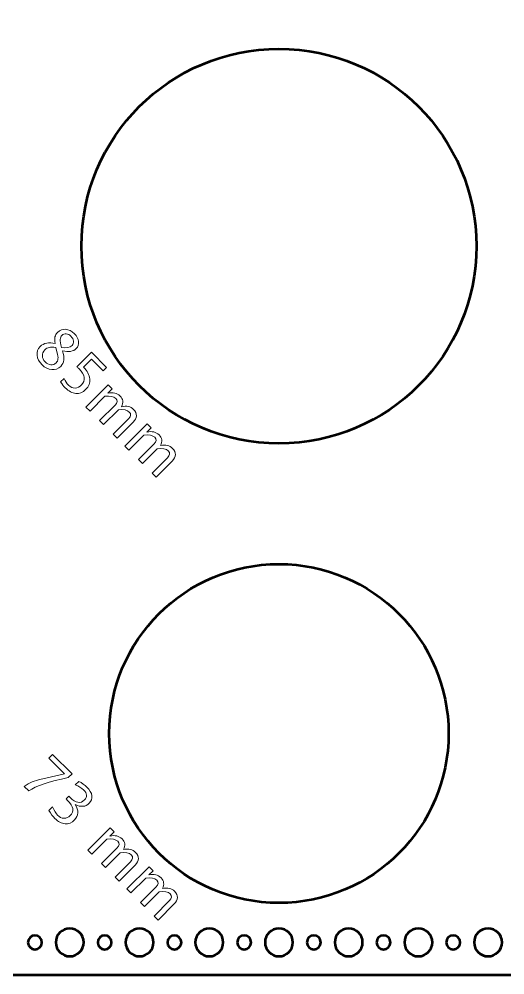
# Model space of a CAD drawing. Header units: centimetres. Extents: x -17.2 to 17.2, y -17.9 to 17.9.
# Drawn here: x -5.59 to 4.86, y -17.95 to 2.64 of the extents above; entities that cross this region are included whole.
import ezdxf

# ---------------------------------------------------------------- set-up
doc = ezdxf.new("R2010")
doc.units = ezdxf.units.CM
doc.header["$MEASUREMENT"] = 0
doc.layers.add('Layer 1', color=7, linetype='Continuous')

msp = doc.modelspace()

# ---------------------------------------------------------------- linework, layer by layer
at = {"layer": 'Layer 1', "lineweight": 53}
for centre, major_axis in [((0, -2.25), (0, 4.25)), ((0, -12.75), (0, 3.65))]:
    msp.add_ellipse(centre, major_axis=major_axis, ratio=1, dxfattribs=at)
for points, knots in [([(-17.2, -17.45), (-17.2, -17.45), (-17.2, 17.45), (-17.2, 17.45), (-17.2, 17.45), (-17.2, 17.72614), (-16.97614, 17.95), (-16.7, 17.95), (-16.7, 17.95), (-16.7, 17.95), (16.7, 17.95), (16.7, 17.95), (16.7, 17.95), (16.97614, 17.95), (17.2, 17.72614), (17.2, 17.45), (17.2, 17.45), (17.2, 17.45), (17.2, -17.45), (17.2, -17.45), (17.2, -17.45), (17.2, -17.72614), (16.97614, -17.95), (16.7, -17.95), (16.7, -17.95), (16.7, -17.95), (-16.7, -17.95), (-16.7, -17.95), (-16.7, -17.95), (-16.97614, -17.95), (-17.2, -17.72614), (-17.2, -17.45)], [0, 0, 0, 0, 0.11111111, 0.11111111, 0.11111111, 0.11111111, 0.22222222, 0.22222222, 0.22222222, 0.22222222, 0.33333333, 0.33333333, 0.33333333, 0.33333333, 0.44444444, 0.44444444, 0.44444444, 0.44444444, 0.55555556, 0.55555556, 0.55555556, 0.55555556, 0.66666667, 0.66666667, 0.66666667, 0.66666667, 0.77777778, 0.77777778, 0.77777778, 0.77777778, 1, 1, 1, 1]), ([(-4.8, -17.25), (-4.8, -17.08431), (-4.66569, -16.95), (-4.5, -16.95), (-4.5, -16.95), (-4.33431, -16.95), (-4.2, -17.08431), (-4.2, -17.25), (-4.2, -17.25), (-4.2, -17.41569), (-4.33431, -17.55), (-4.5, -17.55), (-4.5, -17.55), (-4.66569, -17.55), (-4.8, -17.41569), (-4.8, -17.25)], [0, 0, 0, 0, 0.2, 0.2, 0.2, 0.2, 0.4, 0.4, 0.4, 0.4, 0.6, 0.6, 0.6, 0.6, 1, 1, 1, 1]), ([(-3.3, -17.25), (-3.3, -17.08431), (-3.16569, -16.95), (-3, -16.95), (-3, -16.95), (-2.83431, -16.95), (-2.7, -17.08431), (-2.7, -17.25), (-2.7, -17.25), (-2.7, -17.41569), (-2.83431, -17.55), (-3, -17.55), (-3, -17.55), (-3.16569, -17.55), (-3.3, -17.41569), (-3.3, -17.25)], [0, 0, 0, 0, 0.2, 0.2, 0.2, 0.2, 0.4, 0.4, 0.4, 0.4, 0.6, 0.6, 0.6, 0.6, 1, 1, 1, 1]), ([(-1.8, -17.25), (-1.8, -17.08431), (-1.66569, -16.95), (-1.5, -16.95), (-1.5, -16.95), (-1.33431, -16.95), (-1.2, -17.08431), (-1.2, -17.25), (-1.2, -17.25), (-1.2, -17.41569), (-1.33431, -17.55), (-1.5, -17.55), (-1.5, -17.55), (-1.66569, -17.55), (-1.8, -17.41569), (-1.8, -17.25)], [0, 0, 0, 0, 0.2, 0.2, 0.2, 0.2, 0.4, 0.4, 0.4, 0.4, 0.6, 0.6, 0.6, 0.6, 1, 1, 1, 1]), ([(-0.3, -17.25), (-0.3, -17.08431), (-0.16569, -16.95), (0, -16.95), (0, -16.95), (0.16569, -16.95), (0.3, -17.08431), (0.3, -17.25), (0.3, -17.25), (0.3, -17.41569), (0.16569, -17.55), (0, -17.55), (0, -17.55), (-0.16569, -17.55), (-0.3, -17.41569), (-0.3, -17.25)], [0, 0, 0, 0, 0.2, 0.2, 0.2, 0.2, 0.4, 0.4, 0.4, 0.4, 0.6, 0.6, 0.6, 0.6, 1, 1, 1, 1]), ([(1.2, -17.25), (1.2, -17.08431), (1.33431, -16.95), (1.5, -16.95), (1.5, -16.95), (1.66569, -16.95), (1.8, -17.08431), (1.8, -17.25), (1.8, -17.25), (1.8, -17.41569), (1.66569, -17.55), (1.5, -17.55), (1.5, -17.55), (1.33431, -17.55), (1.2, -17.41569), (1.2, -17.25)], [0, 0, 0, 0, 0.2, 0.2, 0.2, 0.2, 0.4, 0.4, 0.4, 0.4, 0.6, 0.6, 0.6, 0.6, 1, 1, 1, 1]), ([(2.7, -17.25), (2.7, -17.08431), (2.83431, -16.95), (3, -16.95), (3, -16.95), (3.16569, -16.95), (3.3, -17.08431), (3.3, -17.25), (3.3, -17.25), (3.3, -17.41569), (3.16569, -17.55), (3, -17.55), (3, -17.55), (2.83431, -17.55), (2.7, -17.41569), (2.7, -17.25)], [0, 0, 0, 0, 0.2, 0.2, 0.2, 0.2, 0.4, 0.4, 0.4, 0.4, 0.6, 0.6, 0.6, 0.6, 1, 1, 1, 1]), ([(4.2, -17.25), (4.2, -17.08431), (4.33431, -16.95), (4.5, -16.95), (4.5, -16.95), (4.66569, -16.95), (4.8, -17.08431), (4.8, -17.25), (4.8, -17.25), (4.8, -17.41569), (4.66569, -17.55), (4.5, -17.55), (4.5, -17.55), (4.33431, -17.55), (4.2, -17.41569), (4.2, -17.25)], [0, 0, 0, 0, 0.2, 0.2, 0.2, 0.2, 0.4, 0.4, 0.4, 0.4, 0.6, 0.6, 0.6, 0.6, 1, 1, 1, 1]), ([(-5.4, -17.25), (-5.4, -17.16716), (-5.33284, -17.1), (-5.25, -17.1), (-5.25, -17.1), (-5.16716, -17.1), (-5.1, -17.16716), (-5.1, -17.25), (-5.1, -17.25), (-5.1, -17.33284), (-5.16716, -17.4), (-5.25, -17.4), (-5.25, -17.4), (-5.33284, -17.4), (-5.4, -17.33284), (-5.4, -17.25)], [0, 0, 0, 0, 0.2, 0.2, 0.2, 0.2, 0.4, 0.4, 0.4, 0.4, 0.6, 0.6, 0.6, 0.6, 1, 1, 1, 1]), ([(-3.9, -17.25), (-3.9, -17.16716), (-3.83284, -17.1), (-3.75, -17.1), (-3.75, -17.1), (-3.66716, -17.1), (-3.6, -17.16716), (-3.6, -17.25), (-3.6, -17.25), (-3.6, -17.33284), (-3.66716, -17.4), (-3.75, -17.4), (-3.75, -17.4), (-3.83284, -17.4), (-3.9, -17.33284), (-3.9, -17.25)], [0, 0, 0, 0, 0.2, 0.2, 0.2, 0.2, 0.4, 0.4, 0.4, 0.4, 0.6, 0.6, 0.6, 0.6, 1, 1, 1, 1]), ([(-2.4, -17.25), (-2.4, -17.16716), (-2.33284, -17.1), (-2.25, -17.1), (-2.25, -17.1), (-2.16716, -17.1), (-2.1, -17.16716), (-2.1, -17.25), (-2.1, -17.25), (-2.1, -17.33284), (-2.16716, -17.4), (-2.25, -17.4), (-2.25, -17.4), (-2.33284, -17.4), (-2.4, -17.33284), (-2.4, -17.25)], [0, 0, 0, 0, 0.2, 0.2, 0.2, 0.2, 0.4, 0.4, 0.4, 0.4, 0.6, 0.6, 0.6, 0.6, 1, 1, 1, 1]), ([(-0.9, -17.25), (-0.9, -17.16716), (-0.83284, -17.1), (-0.75, -17.1), (-0.75, -17.1), (-0.66716, -17.1), (-0.6, -17.16716), (-0.6, -17.25), (-0.6, -17.25), (-0.6, -17.33284), (-0.66716, -17.4), (-0.75, -17.4), (-0.75, -17.4), (-0.83284, -17.4), (-0.9, -17.33284), (-0.9, -17.25)], [0, 0, 0, 0, 0.2, 0.2, 0.2, 0.2, 0.4, 0.4, 0.4, 0.4, 0.6, 0.6, 0.6, 0.6, 1, 1, 1, 1]), ([(0.6, -17.25), (0.6, -17.16716), (0.66716, -17.1), (0.75, -17.1), (0.75, -17.1), (0.83284, -17.1), (0.9, -17.16716), (0.9, -17.25), (0.9, -17.25), (0.9, -17.33284), (0.83284, -17.4), (0.75, -17.4), (0.75, -17.4), (0.66716, -17.4), (0.6, -17.33284), (0.6, -17.25)], [0, 0, 0, 0, 0.2, 0.2, 0.2, 0.2, 0.4, 0.4, 0.4, 0.4, 0.6, 0.6, 0.6, 0.6, 1, 1, 1, 1]), ([(2.1, -17.25), (2.1, -17.16716), (2.16716, -17.1), (2.25, -17.1), (2.25, -17.1), (2.33284, -17.1), (2.4, -17.16716), (2.4, -17.25), (2.4, -17.25), (2.4, -17.33284), (2.33284, -17.4), (2.25, -17.4), (2.25, -17.4), (2.16716, -17.4), (2.1, -17.33284), (2.1, -17.25)], [0, 0, 0, 0, 0.2, 0.2, 0.2, 0.2, 0.4, 0.4, 0.4, 0.4, 0.6, 0.6, 0.6, 0.6, 1, 1, 1, 1]), ([(3.6, -17.25), (3.6, -17.16716), (3.66716, -17.1), (3.75, -17.1), (3.75, -17.1), (3.83284, -17.1), (3.9, -17.16716), (3.9, -17.25), (3.9, -17.25), (3.9, -17.33284), (3.83284, -17.4), (3.75, -17.4), (3.75, -17.4), (3.66716, -17.4), (3.6, -17.33284), (3.6, -17.25)], [0, 0, 0, 0, 0.2, 0.2, 0.2, 0.2, 0.4, 0.4, 0.4, 0.4, 0.6, 0.6, 0.6, 0.6, 1, 1, 1, 1])]:
    msp.add_open_spline(points, degree=3, knots=knots, dxfattribs=at)
at = {"layer": 'Layer 1', "color": 5, "lineweight": 9}
for points, knots in [([(-4.81325, -4.3494), (-4.82426, -4.28887), (-4.82596, -4.24081), (-4.81854, -4.20568), (-4.81854, -4.20568), (-4.81113, -4.17033), (-4.7923, -4.13752), (-4.76224, -4.10746), (-4.76224, -4.10746), (-4.71314, -4.05836), (-4.65534, -4.03656), (-4.58867, -4.04164), (-4.58867, -4.04164), (-4.522, -4.04693), (-4.45955, -4.07868), (-4.40177, -4.13647), (-4.40177, -4.13647), (-4.34822, -4.19002), (-4.31774, -4.24632), (-4.31076, -4.30558), (-4.31076, -4.30558), (-4.30356, -4.36485), (-4.3207, -4.41523), (-4.36219, -4.45671), (-4.36219, -4.45671), (-4.42505, -4.51958), (-4.52285, -4.53651), (-4.65535, -4.5073), (-4.65535, -4.5073), (-4.60561, -4.65314), (-4.61852, -4.76385), (-4.69429, -4.83962), (-4.69429, -4.83962), (-4.74827, -4.89359), (-4.81304, -4.9173), (-4.88839, -4.91074), (-4.88839, -4.91074), (-4.96374, -4.90418), (-5.03339, -4.86883), (-5.09773, -4.80448), (-5.09773, -4.80448), (-5.16208, -4.74014), (-5.19785, -4.67198), (-5.20505, -4.60022), (-5.20505, -4.60022), (-5.21224, -4.52847), (-5.18959, -4.46624), (-5.13689, -4.41354), (-5.13689, -4.41354), (-5.05921, -4.33586), (-4.95126, -4.31447), (-4.81325, -4.3494)], [0, 0, 0, 0, 0.07142857, 0.07142857, 0.07142857, 0.07142857, 0.14285714, 0.14285714, 0.14285714, 0.14285714, 0.21428571, 0.21428571, 0.21428571, 0.21428571, 0.28571429, 0.28571429, 0.28571429, 0.28571429, 0.35714286, 0.35714286, 0.35714286, 0.35714286, 0.42857143, 0.42857143, 0.42857143, 0.42857143, 0.5, 0.5, 0.5, 0.5, 0.57142857, 0.57142857, 0.57142857, 0.57142857, 0.64285714, 0.64285714, 0.64285714, 0.64285714, 0.71428571, 0.71428571, 0.71428571, 0.71428571, 0.78571429, 0.78571429, 0.78571429, 0.78571429, 0.85714286, 0.85714286, 0.85714286, 0.85714286, 1, 1, 1, 1]), ([(-4.6763, -4.43194), (-4.57597, -4.4527), (-4.50146, -4.43851), (-4.45236, -4.38941), (-4.45236, -4.38941), (-4.42633, -4.36337), (-4.41553, -4.33225), (-4.41976, -4.29585), (-4.41976, -4.29585), (-4.42399, -4.25965), (-4.44263, -4.22515), (-4.47522, -4.19255), (-4.47522, -4.19255), (-4.50697, -4.16059), (-4.54084, -4.1426), (-4.57618, -4.13857), (-4.57618, -4.13857), (-4.61174, -4.13435), (-4.64201, -4.14472), (-4.66699, -4.1697), (-4.66699, -4.1697), (-4.69133, -4.19404), (-4.70424, -4.22473), (-4.70551, -4.26219), (-4.70551, -4.26219), (-4.70699, -4.29945), (-4.69726, -4.35597), (-4.6763, -4.43194)], [0, 0, 0, 0, 0.125, 0.125, 0.125, 0.125, 0.25, 0.25, 0.25, 0.25, 0.375, 0.375, 0.375, 0.375, 0.5, 0.5, 0.5, 0.5, 0.625, 0.625, 0.625, 0.625, 0.75, 0.75, 0.75, 0.75, 1, 1, 1, 1]), ([(-4.80119, -4.43174), (-4.86342, -4.42328), (-4.91083, -4.42284), (-4.94343, -4.43047), (-4.94343, -4.43047), (-4.97602, -4.43788), (-5.00714, -4.4565), (-5.03698, -4.48635), (-5.03698, -4.48635), (-5.07423, -4.5236), (-5.09223, -4.56572), (-5.09096, -4.61272), (-5.09096, -4.61272), (-5.0899, -4.65992), (-5.06958, -4.70309), (-5.03021, -4.74246), (-5.03021, -4.74246), (-4.99211, -4.78056), (-4.95147, -4.80152), (-4.90787, -4.80596), (-4.90787, -4.80596), (-4.86426, -4.81041), (-4.8268, -4.79686), (-4.79547, -4.76554), (-4.79547, -4.76554), (-4.7705, -4.74056), (-4.75652, -4.71177), (-4.75399, -4.6796), (-4.75399, -4.6796), (-4.75123, -4.64722), (-4.75864, -4.59727), (-4.776, -4.52974), (-4.776, -4.52974), (-4.776, -4.52974), (-4.80119, -4.43174), (-4.80119, -4.43174)], [0, 0, 0, 0, 0.1, 0.1, 0.1, 0.1, 0.2, 0.2, 0.2, 0.2, 0.3, 0.3, 0.3, 0.3, 0.4, 0.4, 0.4, 0.4, 0.5, 0.5, 0.5, 0.5, 0.6, 0.6, 0.6, 0.6, 0.7, 0.7, 0.7, 0.7, 0.8, 0.8, 0.8, 0.8, 1, 1, 1, 1]), ([(-4.69921, -5.17506), (-4.69921, -5.17506), (-4.62302, -5.09886), (-4.62302, -5.09886), (-4.62302, -5.09886), (-4.59719, -5.15855), (-4.56481, -5.20787), (-4.52607, -5.2466), (-4.52607, -5.2466), (-4.48352, -5.28915), (-4.43739, -5.30989), (-4.38785, -5.30884), (-4.38785, -5.30884), (-4.33833, -5.30799), (-4.29113, -5.28513), (-4.24667, -5.24067), (-4.24667, -5.24067), (-4.19905, -5.19305), (-4.17978, -5.1395), (-4.18889, -5.08002), (-4.18889, -5.08002), (-4.1982, -5.02054), (-4.23503, -4.95853), (-4.2998, -4.89376), (-4.2998, -4.89376), (-4.31504, -4.87851), (-4.33198, -4.8637), (-4.3506, -4.8493), (-4.3506, -4.8493), (-4.3506, -4.8493), (-4.03628, -4.53498), (-4.03628, -4.53498), (-4.03628, -4.53498), (-4.03628, -4.53498), (-3.70861, -4.86264), (-3.70861, -4.86264), (-3.70861, -4.86264), (-3.70861, -4.86264), (-3.78481, -4.93884), (-3.78481, -4.93884), (-3.78481, -4.93884), (-3.78481, -4.93884), (-4.03627, -4.68738), (-4.03627, -4.68738), (-4.03627, -4.68738), (-4.03627, -4.68738), (-4.20645, -4.85756), (-4.20645, -4.85756), (-4.20645, -4.85756), (-4.12348, -4.94053), (-4.07797, -5.02435), (-4.06972, -5.10944), (-4.06972, -5.10944), (-4.06146, -5.19432), (-4.09131, -5.27074), (-4.15904, -5.33847), (-4.15904, -5.33847), (-4.22233, -5.40176), (-4.29303, -5.42991), (-4.37135, -5.42334), (-4.37135, -5.42334), (-4.44965, -5.41657), (-4.52628, -5.37593), (-4.601, -5.30121), (-4.601, -5.30121), (-4.63424, -5.26798), (-4.66704, -5.22586), (-4.69921, -5.17506)], [0, 0, 0, 0, 0.05555556, 0.05555556, 0.05555556, 0.05555556, 0.11111111, 0.11111111, 0.11111111, 0.11111111, 0.16666667, 0.16666667, 0.16666667, 0.16666667, 0.22222222, 0.22222222, 0.22222222, 0.22222222, 0.27777778, 0.27777778, 0.27777778, 0.27777778, 0.33333333, 0.33333333, 0.33333333, 0.33333333, 0.38888889, 0.38888889, 0.38888889, 0.38888889, 0.44444444, 0.44444444, 0.44444444, 0.44444444, 0.5, 0.5, 0.5, 0.5, 0.55555556, 0.55555556, 0.55555556, 0.55555556, 0.61111111, 0.61111111, 0.61111111, 0.61111111, 0.66666667, 0.66666667, 0.66666667, 0.66666667, 0.72222222, 0.72222222, 0.72222222, 0.72222222, 0.77777778, 0.77777778, 0.77777778, 0.77777778, 0.83333333, 0.83333333, 0.83333333, 0.83333333, 0.88888889, 0.88888889, 0.88888889, 0.88888889, 1, 1, 1, 1]), ([(-4.15169, -5.71751), (-4.15169, -5.71751), (-3.67543, -5.24126), (-3.67543, -5.24126), (-3.67543, -5.24126), (-3.67543, -5.24126), (-3.58908, -5.32762), (-3.58908, -5.32762), (-3.58908, -5.32762), (-3.58908, -5.32762), (-3.67882, -5.41736), (-3.67882, -5.41736), (-3.67882, -5.41736), (-3.57024, -5.39281), (-3.48282, -5.41355), (-3.41677, -5.4796), (-3.41677, -5.4796), (-3.35328, -5.54309), (-3.34312, -5.61972), (-3.38672, -5.70946), (-3.38672, -5.70946), (-3.27919, -5.68386), (-3.19262, -5.70375), (-3.12721, -5.76916), (-3.12721, -5.76916), (-3.0853, -5.81107), (-3.06519, -5.85594), (-3.06668, -5.90378), (-3.06668, -5.90378), (-3.06795, -5.95161), (-3.09081, -5.99776), (-3.13526, -6.04221), (-3.13526, -6.04221), (-3.13526, -6.04221), (-3.48112, -6.38807), (-3.48112, -6.38807), (-3.48112, -6.38807), (-3.48112, -6.38807), (-3.56748, -6.30171), (-3.56748, -6.30171), (-3.56748, -6.30171), (-3.56748, -6.30171), (-3.23601, -5.97024), (-3.23601, -5.97024), (-3.23601, -5.97024), (-3.18182, -5.91606), (-3.17632, -5.86737), (-3.21929, -5.8244), (-3.21929, -5.8244), (-3.26416, -5.77953), (-3.3429, -5.76407), (-3.45531, -5.77804), (-3.45531, -5.77804), (-3.45531, -5.77804), (-3.77323, -6.09597), (-3.77323, -6.09597), (-3.77323, -6.09597), (-3.77323, -6.09597), (-3.85959, -6.00961), (-3.85959, -6.00961), (-3.85959, -6.00961), (-3.85959, -6.00961), (-3.52748, -5.6775), (-3.52748, -5.6775), (-3.52748, -5.6775), (-3.47287, -5.62289), (-3.46758, -5.57358), (-3.51139, -5.52977), (-3.51139, -5.52977), (-3.555, -5.48616), (-3.63331, -5.47134), (-3.74677, -5.48531), (-3.74677, -5.48531), (-3.74677, -5.48531), (-4.06533, -5.80387), (-4.06533, -5.80387), (-4.06533, -5.80387), (-4.06533, -5.80387), (-4.15169, -5.71751), (-4.15169, -5.71751)], [0, 0, 0, 0, 0.04761905, 0.04761905, 0.04761905, 0.04761905, 0.0952381, 0.0952381, 0.0952381, 0.0952381, 0.14285714, 0.14285714, 0.14285714, 0.14285714, 0.19047619, 0.19047619, 0.19047619, 0.19047619, 0.23809524, 0.23809524, 0.23809524, 0.23809524, 0.28571429, 0.28571429, 0.28571429, 0.28571429, 0.33333333, 0.33333333, 0.33333333, 0.33333333, 0.38095238, 0.38095238, 0.38095238, 0.38095238, 0.42857143, 0.42857143, 0.42857143, 0.42857143, 0.47619048, 0.47619048, 0.47619048, 0.47619048, 0.52380952, 0.52380952, 0.52380952, 0.52380952, 0.57142857, 0.57142857, 0.57142857, 0.57142857, 0.61904762, 0.61904762, 0.61904762, 0.61904762, 0.66666667, 0.66666667, 0.66666667, 0.66666667, 0.71428571, 0.71428571, 0.71428571, 0.71428571, 0.76190476, 0.76190476, 0.76190476, 0.76190476, 0.80952381, 0.80952381, 0.80952381, 0.80952381, 0.85714286, 0.85714286, 0.85714286, 0.85714286, 0.9047619, 0.9047619, 0.9047619, 0.9047619, 1, 1, 1, 1]), ([(-3.31323, -6.55597), (-3.31323, -6.55597), (-2.83697, -6.07972), (-2.83697, -6.07972), (-2.83697, -6.07972), (-2.83697, -6.07972), (-2.75062, -6.16608), (-2.75062, -6.16608), (-2.75062, -6.16608), (-2.75062, -6.16608), (-2.84036, -6.25582), (-2.84036, -6.25582), (-2.84036, -6.25582), (-2.73178, -6.23127), (-2.64436, -6.25201), (-2.57831, -6.31806), (-2.57831, -6.31806), (-2.51482, -6.38155), (-2.50466, -6.45818), (-2.54826, -6.54792), (-2.54826, -6.54792), (-2.44073, -6.52232), (-2.35416, -6.54221), (-2.28875, -6.60762), (-2.28875, -6.60762), (-2.24684, -6.64953), (-2.22673, -6.6944), (-2.22822, -6.74224), (-2.22822, -6.74224), (-2.22949, -6.79007), (-2.25235, -6.83622), (-2.2968, -6.88067), (-2.2968, -6.88067), (-2.2968, -6.88067), (-2.64266, -7.22653), (-2.64266, -7.22653), (-2.64266, -7.22653), (-2.64266, -7.22653), (-2.72902, -7.14017), (-2.72902, -7.14017), (-2.72902, -7.14017), (-2.72902, -7.14017), (-2.39755, -6.8087), (-2.39755, -6.8087), (-2.39755, -6.8087), (-2.34336, -6.75452), (-2.33786, -6.70583), (-2.38083, -6.66286), (-2.38083, -6.66286), (-2.4257, -6.61799), (-2.50444, -6.60253), (-2.61685, -6.6165), (-2.61685, -6.6165), (-2.61685, -6.6165), (-2.93477, -6.93443), (-2.93477, -6.93443), (-2.93477, -6.93443), (-2.93477, -6.93443), (-3.02113, -6.84807), (-3.02113, -6.84807), (-3.02113, -6.84807), (-3.02113, -6.84807), (-2.68902, -6.51596), (-2.68902, -6.51596), (-2.68902, -6.51596), (-2.63441, -6.46135), (-2.62912, -6.41204), (-2.67293, -6.36823), (-2.67293, -6.36823), (-2.71654, -6.32462), (-2.79485, -6.3098), (-2.90831, -6.32377), (-2.90831, -6.32377), (-2.90831, -6.32377), (-3.22687, -6.64233), (-3.22687, -6.64233), (-3.22687, -6.64233), (-3.22687, -6.64233), (-3.31323, -6.55597), (-3.31323, -6.55597)], [0, 0, 0, 0, 0.04761905, 0.04761905, 0.04761905, 0.04761905, 0.0952381, 0.0952381, 0.0952381, 0.0952381, 0.14285714, 0.14285714, 0.14285714, 0.14285714, 0.19047619, 0.19047619, 0.19047619, 0.19047619, 0.23809524, 0.23809524, 0.23809524, 0.23809524, 0.28571429, 0.28571429, 0.28571429, 0.28571429, 0.33333333, 0.33333333, 0.33333333, 0.33333333, 0.38095238, 0.38095238, 0.38095238, 0.38095238, 0.42857143, 0.42857143, 0.42857143, 0.42857143, 0.47619048, 0.47619048, 0.47619048, 0.47619048, 0.52380952, 0.52380952, 0.52380952, 0.52380952, 0.57142857, 0.57142857, 0.57142857, 0.57142857, 0.61904762, 0.61904762, 0.61904762, 0.61904762, 0.66666667, 0.66666667, 0.66666667, 0.66666667, 0.71428571, 0.71428571, 0.71428571, 0.71428571, 0.76190476, 0.76190476, 0.76190476, 0.76190476, 0.80952381, 0.80952381, 0.80952381, 0.80952381, 0.85714286, 0.85714286, 0.85714286, 0.85714286, 0.9047619, 0.9047619, 0.9047619, 0.9047619, 1, 1, 1, 1]), ([(-5.47988, -13.88931), (-5.42083, -13.84719), (-5.36516, -13.81543), (-5.31288, -13.79428), (-5.31288, -13.79428), (-5.26038, -13.77289), (-5.18249, -13.74982), (-5.07856, -13.72506), (-5.07856, -13.72506), (-5.07856, -13.72506), (-4.61756, -13.61626), (-4.61756, -13.61626), (-4.61756, -13.61626), (-4.61756, -13.61626), (-4.95029, -13.28353), (-4.95029, -13.28353), (-4.95029, -13.28353), (-4.95029, -13.28353), (-4.86901, -13.20224), (-4.86901, -13.20224), (-4.86901, -13.20224), (-4.86901, -13.20224), (-4.45246, -13.6188), (-4.45246, -13.6188), (-4.45246, -13.6188), (-4.45246, -13.6188), (-4.53374, -13.70008), (-4.53374, -13.70008), (-4.53374, -13.70008), (-4.94521, -13.77882), (-5.22757, -13.87492), (-5.38082, -13.98837), (-5.38082, -13.98837), (-5.38082, -13.98837), (-5.47988, -13.88931), (-5.47988, -13.88931)], [0, 0, 0, 0, 0.1, 0.1, 0.1, 0.1, 0.2, 0.2, 0.2, 0.2, 0.3, 0.3, 0.3, 0.3, 0.4, 0.4, 0.4, 0.4, 0.5, 0.5, 0.5, 0.5, 0.6, 0.6, 0.6, 0.6, 0.7, 0.7, 0.7, 0.7, 0.8, 0.8, 0.8, 0.8, 1, 1, 1, 1]), ([(-4.95141, -14.40763), (-4.95141, -14.40763), (-4.87013, -14.32634), (-4.87013, -14.32634), (-4.87013, -14.32634), (-4.83394, -14.41333), (-4.79817, -14.4745), (-4.76282, -14.50985), (-4.76282, -14.50985), (-4.72091, -14.55176), (-4.67498, -14.57357), (-4.62502, -14.57526), (-4.62502, -14.57526), (-4.57507, -14.57696), (-4.53083, -14.55854), (-4.4921, -14.51981), (-4.4921, -14.51981), (-4.40044, -14.42815), (-4.41843, -14.3183), (-4.54628, -14.19045), (-4.54628, -14.19045), (-4.54628, -14.19045), (-4.58057, -14.15616), (-4.58057, -14.15616), (-4.58057, -14.15616), (-4.58057, -14.15616), (-4.52257, -14.09816), (-4.52257, -14.09816), (-4.52257, -14.09816), (-4.52257, -14.09816), (-4.49188, -14.12801), (-4.49188, -14.12801), (-4.49188, -14.12801), (-4.37145, -14.24844), (-4.26922, -14.26644), (-4.18476, -14.18198), (-4.18476, -14.18198), (-4.11851, -14.11573), (-4.12507, -14.04271), (-4.20465, -13.96312), (-4.20465, -13.96312), (-4.24741, -13.92037), (-4.3071, -13.88523), (-4.38372, -13.85771), (-4.38372, -13.85771), (-4.38372, -13.85771), (-4.30752, -13.78151), (-4.30752, -13.78151), (-4.30752, -13.78151), (-4.23936, -13.8158), (-4.18179, -13.85644), (-4.13438, -13.90386), (-4.13438, -13.90386), (-4.06982, -13.96841), (-4.03321, -14.03064), (-4.02431, -14.09097), (-4.02431, -14.09097), (-4.01564, -14.15108), (-4.03553, -14.20548), (-4.08421, -14.25416), (-4.08421, -14.25416), (-4.16042, -14.33037), (-4.2599, -14.33968), (-4.38267, -14.28168), (-4.38267, -14.28168), (-4.30223, -14.41079), (-4.30731, -14.52044), (-4.3979, -14.61103), (-4.3979, -14.61103), (-4.45929, -14.67242), (-4.52745, -14.70035), (-4.6028, -14.69485), (-4.6028, -14.69485), (-4.67794, -14.68934), (-4.75076, -14.65146), (-4.82124, -14.58097), (-4.82124, -14.58097), (-4.86124, -14.54097), (-4.90463, -14.48319), (-4.95141, -14.40763)], [0, 0, 0, 0, 0.04761905, 0.04761905, 0.04761905, 0.04761905, 0.0952381, 0.0952381, 0.0952381, 0.0952381, 0.14285714, 0.14285714, 0.14285714, 0.14285714, 0.19047619, 0.19047619, 0.19047619, 0.19047619, 0.23809524, 0.23809524, 0.23809524, 0.23809524, 0.28571429, 0.28571429, 0.28571429, 0.28571429, 0.33333333, 0.33333333, 0.33333333, 0.33333333, 0.38095238, 0.38095238, 0.38095238, 0.38095238, 0.42857143, 0.42857143, 0.42857143, 0.42857143, 0.47619048, 0.47619048, 0.47619048, 0.47619048, 0.52380952, 0.52380952, 0.52380952, 0.52380952, 0.57142857, 0.57142857, 0.57142857, 0.57142857, 0.61904762, 0.61904762, 0.61904762, 0.61904762, 0.66666667, 0.66666667, 0.66666667, 0.66666667, 0.71428571, 0.71428571, 0.71428571, 0.71428571, 0.76190476, 0.76190476, 0.76190476, 0.76190476, 0.80952381, 0.80952381, 0.80952381, 0.80952381, 0.85714286, 0.85714286, 0.85714286, 0.85714286, 0.9047619, 0.9047619, 0.9047619, 0.9047619, 1, 1, 1, 1]), ([(-4.10965, -15.25955), (-4.10965, -15.25955), (-3.63339, -14.7833), (-3.63339, -14.7833), (-3.63339, -14.7833), (-3.63339, -14.7833), (-3.54704, -14.86966), (-3.54704, -14.86966), (-3.54704, -14.86966), (-3.54704, -14.86966), (-3.63678, -14.9594), (-3.63678, -14.9594), (-3.63678, -14.9594), (-3.5282, -14.93485), (-3.44078, -14.95559), (-3.37473, -15.02164), (-3.37473, -15.02164), (-3.31124, -15.08513), (-3.30108, -15.16176), (-3.34468, -15.2515), (-3.34468, -15.2515), (-3.23715, -15.2259), (-3.15058, -15.24579), (-3.08517, -15.3112), (-3.08517, -15.3112), (-3.04326, -15.35311), (-3.02315, -15.39798), (-3.02464, -15.44582), (-3.02464, -15.44582), (-3.02591, -15.49365), (-3.04877, -15.5398), (-3.09322, -15.58425), (-3.09322, -15.58425), (-3.09322, -15.58425), (-3.43908, -15.93011), (-3.43908, -15.93011), (-3.43908, -15.93011), (-3.43908, -15.93011), (-3.52544, -15.84375), (-3.52544, -15.84375), (-3.52544, -15.84375), (-3.52544, -15.84375), (-3.19397, -15.51228), (-3.19397, -15.51228), (-3.19397, -15.51228), (-3.13978, -15.4581), (-3.13428, -15.40941), (-3.17725, -15.36644), (-3.17725, -15.36644), (-3.22212, -15.32157), (-3.30086, -15.30611), (-3.41327, -15.32008), (-3.41327, -15.32008), (-3.41327, -15.32008), (-3.73119, -15.63801), (-3.73119, -15.63801), (-3.73119, -15.63801), (-3.73119, -15.63801), (-3.81755, -15.55165), (-3.81755, -15.55165), (-3.81755, -15.55165), (-3.81755, -15.55165), (-3.48544, -15.21954), (-3.48544, -15.21954), (-3.48544, -15.21954), (-3.43083, -15.16493), (-3.42554, -15.11562), (-3.46935, -15.07181), (-3.46935, -15.07181), (-3.51296, -15.0282), (-3.59127, -15.01338), (-3.70473, -15.02735), (-3.70473, -15.02735), (-3.70473, -15.02735), (-4.02329, -15.34591), (-4.02329, -15.34591), (-4.02329, -15.34591), (-4.02329, -15.34591), (-4.10965, -15.25955), (-4.10965, -15.25955)], [0, 0, 0, 0, 0.04761905, 0.04761905, 0.04761905, 0.04761905, 0.0952381, 0.0952381, 0.0952381, 0.0952381, 0.14285714, 0.14285714, 0.14285714, 0.14285714, 0.19047619, 0.19047619, 0.19047619, 0.19047619, 0.23809524, 0.23809524, 0.23809524, 0.23809524, 0.28571429, 0.28571429, 0.28571429, 0.28571429, 0.33333333, 0.33333333, 0.33333333, 0.33333333, 0.38095238, 0.38095238, 0.38095238, 0.38095238, 0.42857143, 0.42857143, 0.42857143, 0.42857143, 0.47619048, 0.47619048, 0.47619048, 0.47619048, 0.52380952, 0.52380952, 0.52380952, 0.52380952, 0.57142857, 0.57142857, 0.57142857, 0.57142857, 0.61904762, 0.61904762, 0.61904762, 0.61904762, 0.66666667, 0.66666667, 0.66666667, 0.66666667, 0.71428571, 0.71428571, 0.71428571, 0.71428571, 0.76190476, 0.76190476, 0.76190476, 0.76190476, 0.80952381, 0.80952381, 0.80952381, 0.80952381, 0.85714286, 0.85714286, 0.85714286, 0.85714286, 0.9047619, 0.9047619, 0.9047619, 0.9047619, 1, 1, 1, 1]), ([(-3.27119, -16.09801), (-3.27119, -16.09801), (-2.79493, -15.62176), (-2.79493, -15.62176), (-2.79493, -15.62176), (-2.79493, -15.62176), (-2.70858, -15.70812), (-2.70858, -15.70812), (-2.70858, -15.70812), (-2.70858, -15.70812), (-2.79832, -15.79786), (-2.79832, -15.79786), (-2.79832, -15.79786), (-2.68974, -15.77331), (-2.60232, -15.79405), (-2.53627, -15.8601), (-2.53627, -15.8601), (-2.47278, -15.92359), (-2.46262, -16.00022), (-2.50622, -16.08996), (-2.50622, -16.08996), (-2.39869, -16.06436), (-2.31212, -16.08425), (-2.24671, -16.14966), (-2.24671, -16.14966), (-2.2048, -16.19157), (-2.18469, -16.23644), (-2.18618, -16.28428), (-2.18618, -16.28428), (-2.18745, -16.33211), (-2.21031, -16.37826), (-2.25476, -16.42271), (-2.25476, -16.42271), (-2.25476, -16.42271), (-2.60062, -16.76857), (-2.60062, -16.76857), (-2.60062, -16.76857), (-2.60062, -16.76857), (-2.68698, -16.68221), (-2.68698, -16.68221), (-2.68698, -16.68221), (-2.68698, -16.68221), (-2.35551, -16.35074), (-2.35551, -16.35074), (-2.35551, -16.35074), (-2.30132, -16.29656), (-2.29582, -16.24787), (-2.33879, -16.2049), (-2.33879, -16.2049), (-2.38366, -16.16003), (-2.4624, -16.14457), (-2.57481, -16.15854), (-2.57481, -16.15854), (-2.57481, -16.15854), (-2.89273, -16.47647), (-2.89273, -16.47647), (-2.89273, -16.47647), (-2.89273, -16.47647), (-2.97909, -16.39011), (-2.97909, -16.39011), (-2.97909, -16.39011), (-2.97909, -16.39011), (-2.64698, -16.058), (-2.64698, -16.058), (-2.64698, -16.058), (-2.59237, -16.00339), (-2.58708, -15.95408), (-2.63089, -15.91027), (-2.63089, -15.91027), (-2.6745, -15.86666), (-2.75281, -15.85184), (-2.86627, -15.86581), (-2.86627, -15.86581), (-2.86627, -15.86581), (-3.18483, -16.18437), (-3.18483, -16.18437), (-3.18483, -16.18437), (-3.18483, -16.18437), (-3.27119, -16.09801), (-3.27119, -16.09801)], [0, 0, 0, 0, 0.04761905, 0.04761905, 0.04761905, 0.04761905, 0.0952381, 0.0952381, 0.0952381, 0.0952381, 0.14285714, 0.14285714, 0.14285714, 0.14285714, 0.19047619, 0.19047619, 0.19047619, 0.19047619, 0.23809524, 0.23809524, 0.23809524, 0.23809524, 0.28571429, 0.28571429, 0.28571429, 0.28571429, 0.33333333, 0.33333333, 0.33333333, 0.33333333, 0.38095238, 0.38095238, 0.38095238, 0.38095238, 0.42857143, 0.42857143, 0.42857143, 0.42857143, 0.47619048, 0.47619048, 0.47619048, 0.47619048, 0.52380952, 0.52380952, 0.52380952, 0.52380952, 0.57142857, 0.57142857, 0.57142857, 0.57142857, 0.61904762, 0.61904762, 0.61904762, 0.61904762, 0.66666667, 0.66666667, 0.66666667, 0.66666667, 0.71428571, 0.71428571, 0.71428571, 0.71428571, 0.76190476, 0.76190476, 0.76190476, 0.76190476, 0.80952381, 0.80952381, 0.80952381, 0.80952381, 0.85714286, 0.85714286, 0.85714286, 0.85714286, 0.9047619, 0.9047619, 0.9047619, 0.9047619, 1, 1, 1, 1])]:
    msp.add_open_spline(points, degree=3, knots=knots, dxfattribs=at)

doc.saveas('drawing.dxf')
